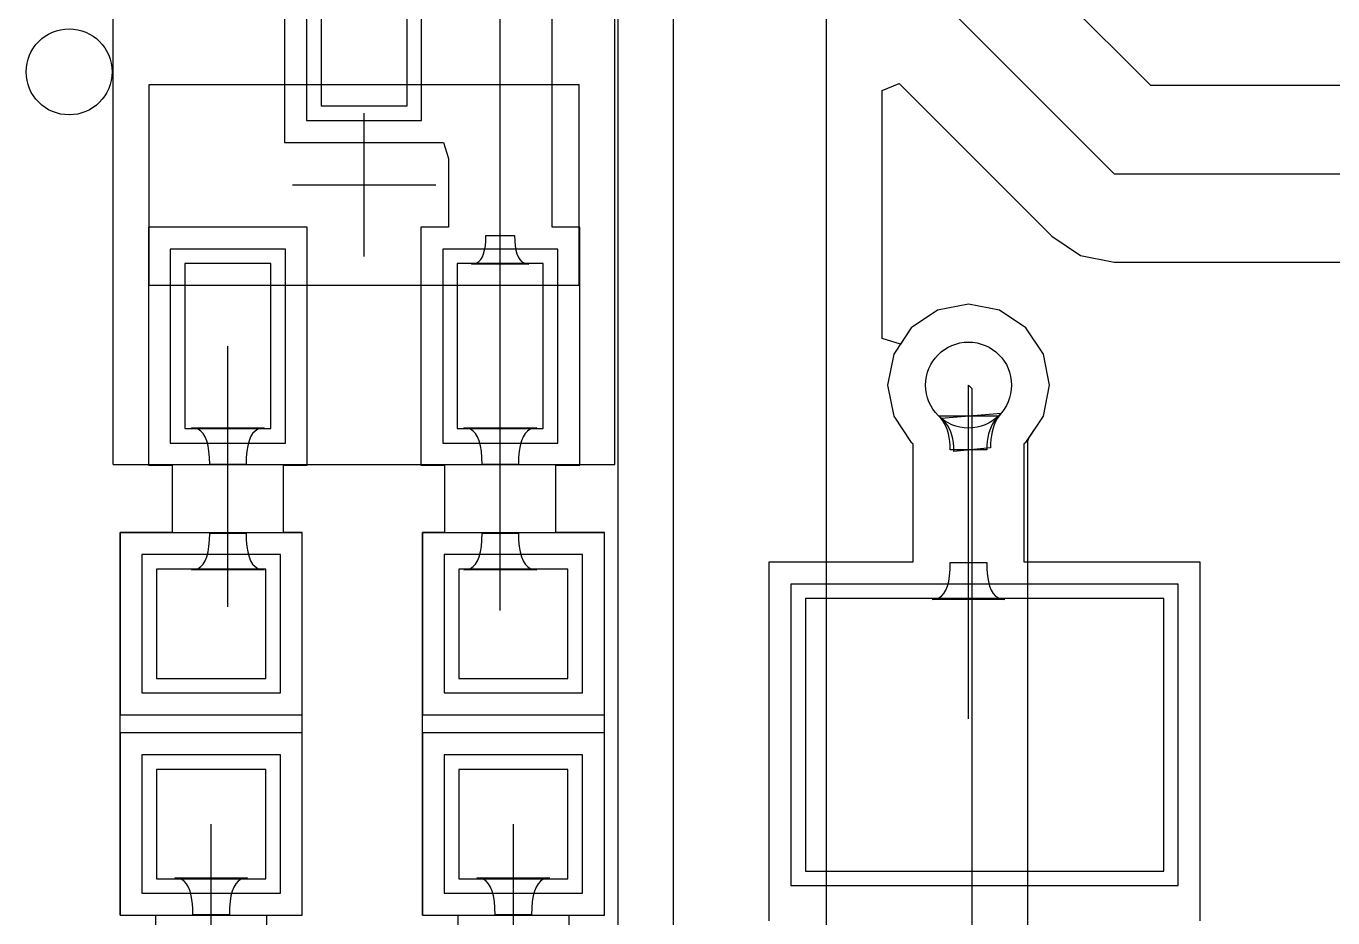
# Model space of a CAD drawing. Header units: millimetres. Extents: x 65.3 to 106.6, y 61.5 to 106.5.
# Drawn here: x 89.97 to 99.09, y 76.7 to 82.92 of the extents above; entities that cross this region are included whole.
import ezdxf

# ---------------------------------------------------------------- set-up
doc = ezdxf.new("R2010")
doc.units = ezdxf.units.MM
for name, color, linetype in [('BottomLayer', 5, 'Continuous'), ('BottomSolder', 6, 'Continuous'), ('Mechanical13', 56, 'Continuous'), ('Mechanical15', 56, 'Continuous'), ('MultiLayer', 9, 'Continuous'), ('TopLayer', 1, 'Continuous'), ('TopOverlay', 2, 'Continuous'), ('TopPaste', 8, 'Continuous'), ('TopSolder', 216, 'Continuous')]:
    doc.layers.add(name, color=color, linetype=linetype)

# ---------------------------------------------------------------- blocks, each defined once
blk = doc.blocks.new('PL3_2')
at = {"layer": 'BottomLayer'}
for centre in [(0, 0), (5, 0)]:
    blk.add_circle(centre, 0.6, dxfattribs=at)
at = {"layer": 'BottomSolder'}
for centre in [(0, 0), (5, 0)]:
    blk.add_circle(centre, 0.7016, dxfattribs=at)
at = {"layer": 'MultiLayer'}
for centre in [(0, 0), (5, 0)]:
    blk.add_circle(centre, 0.6, dxfattribs=at)
at = {"layer": 'TopLayer'}
for p, q in [((-3.9, 1.95), (-3.9, -0.05)), ((-1.9, 1.95), (-3.9, 1.95)), ((-1.9, -0.05), (-1.9, 1.95)), ((6.9, 1.95), (6.9, -0.05)), ((8.9, 1.95), (6.9, 1.95)), ((8.9, -0.05), (8.9, 1.95)), ((-3.9, -0.05), (-1.9, -0.05)), ((6.9, -0.05), (8.9, -0.05)), ((-0.95, -2.55), (-0.95, -5.05)), ((0.95, -2.55), (-0.95, -2.55)), ((0.95, -5.05), (0.95, -2.55)), ((1.55, -2.55), (1.55, -5.05)), ((3.45, -2.55), (1.55, -2.55)), ((3.45, -5.05), (3.45, -2.55)), ((4.05, -2.55), (4.05, -5.05)), ((5.95, -2.55), (4.05, -2.55)), ((5.95, -5.05), (5.95, -2.55)), ((-0.95, -5.05), (0.95, -5.05)), ((1.55, -5.05), (3.45, -5.05)), ((4.05, -5.05), (5.95, -5.05))]:
    blk.add_line(p, q, dxfattribs=at)
for centre in [(0, 0), (5, 0)]:
    blk.add_circle(centre, 0.6, dxfattribs=at)
at = {"layer": 'TopPaste'}
for p, q in [((-3.9, 1.95), (-3.9, -0.05)), ((-1.9, 1.95), (-3.9, 1.95)), ((-1.9, -0.05), (-1.9, 1.95)), ((6.9, 1.95), (6.9, -0.05)), ((8.9, 1.95), (6.9, 1.95)), ((8.9, -0.05), (8.9, 1.95)), ((-3.9, -0.05), (-1.9, -0.05)), ((6.9, -0.05), (8.9, -0.05)), ((-0.95, -2.55), (-0.95, -5.05)), ((0.95, -2.55), (-0.95, -2.55)), ((0.95, -5.05), (0.95, -2.55)), ((1.55, -2.55), (1.55, -5.05)), ((3.45, -2.55), (1.55, -2.55)), ((3.45, -5.05), (3.45, -2.55)), ((4.05, -2.55), (4.05, -5.05)), ((5.95, -2.55), (4.05, -2.55)), ((5.95, -5.05), (5.95, -2.55)), ((-0.95, -5.05), (0.95, -5.05)), ((1.55, -5.05), (3.45, -5.05)), ((4.05, -5.05), (5.95, -5.05))]:
    blk.add_line(p, q, dxfattribs=at)
at = {"layer": 'TopSolder'}
for p, q in [((-4.0016, 2.0516), (-4.0016, -0.1516)), ((-1.7984, 2.0516), (-4.0016, 2.0516)), ((-1.7984, -0.1516), (-1.7984, 2.0516)), ((6.7984, 2.0516), (6.7984, -0.1516)), ((9.0016, 2.0516), (6.7984, 2.0516)), ((9.0016, -0.1516), (9.0016, 2.0516)), ((-4.0016, -0.1516), (-1.7984, -0.1516)), ((6.7984, -0.1516), (9.0016, -0.1516)), ((-1.0516, -2.4484), (-1.0516, -5.1516)), ((1.0516, -2.4484), (-1.0516, -2.4484)), ((1.0516, -5.1516), (1.0516, -2.4484)), ((1.4484, -2.4484), (1.4484, -5.1516)), ((3.5516, -2.4484), (1.4484, -2.4484)), ((3.5516, -5.1516), (3.5516, -2.4484)), ((3.9484, -2.4484), (3.9484, -5.1516)), ((6.0516, -2.4484), (3.9484, -2.4484)), ((6.0516, -5.1516), (6.0516, -2.4484)), ((-1.0516, -5.1516), (1.0516, -5.1516)), ((1.4484, -5.1516), (3.5516, -5.1516)), ((3.9484, -5.1516), (6.0516, -5.1516))]:
    blk.add_line(p, q, dxfattribs=at)
for centre in [(0, 0), (5, 0)]:
    blk.add_circle(centre, 0.7016, dxfattribs=at)
blk = doc.blocks.new('_8050_6')
at = {"layer": 'Mechanical13'}
for p, q in [((-0.6238, 1.4238), (0.7762, 1.4238)), ((-0.6238, 1.4238), (-0.6238, -1.5762)), ((0.7762, 1.4238), (0.7762, -1.5762)), ((-0.6238, -1.5762), (0.7762, -1.5762))]:
    blk.add_line(p, q, dxfattribs=at)
at = {"layer": 'Mechanical15'}
for p, q in [((-1.8738, 1.6738), (2.0262, 1.6738)), ((-1.8738, 1.6738), (-1.8738, -1.8262)), ((2.0262, 1.6738), (2.0262, -1.8262)), ((0.0762, 0.4238), (0.0762, -0.5762)), ((-0.4238, -0.0762), (0.5762, -0.0762)), ((-1.8738, -1.8262), (2.0262, -1.8262))]:
    blk.add_line(p, q, dxfattribs=at)
at = {"layer": 'TopLayer'}
for p, q in [((-0.4738, 1.1738), (-1.6238, 1.1738)), ((-1.6238, 1.1738), (-1.6238, 0.5738)), ((-0.4738, 0.5738), (-0.4738, 1.1738)), ((-1.6238, 0.5738), (-0.4738, 0.5738)), ((1.7762, 0.2238), (0.6262, 0.2238)), ((0.6262, 0.2238), (0.6262, -0.3762)), ((1.7762, -0.3762), (1.7762, 0.2238)), ((0.6262, -0.3762), (1.7762, -0.3762)), ((-0.4738, -0.7262), (-1.6238, -0.7262)), ((-1.6238, -0.7262), (-1.6238, -1.3262)), ((-0.4738, -1.3262), (-0.4738, -0.7262)), ((-1.6238, -1.3262), (-0.4738, -1.3262))]:
    blk.add_line(p, q, dxfattribs=at)
at = {"layer": 'TopOverlay'}
for p, q in [((-0.1238, 1.4238), (0.7762, 1.4238)), ((0.7762, 1.4238), (0.7762, 0.6238)), ((0.7762, -0.7762), (0.7762, -1.5762)), ((-0.1238, -1.5762), (0.7762, -1.5762))]:
    blk.add_line(p, q, dxfattribs=at)
blk.add_circle((1.4262, 0.7738), 0.125, dxfattribs=at)
at = {"layer": 'TopPaste'}
for p, q in [((-0.4738, 1.1738), (-1.6238, 1.1738)), ((-1.6238, 1.1738), (-1.6238, 0.5738)), ((-0.4738, 0.5738), (-0.4738, 1.1738)), ((-1.6238, 0.5738), (-0.4738, 0.5738)), ((1.7762, 0.2238), (0.6262, 0.2238)), ((0.6262, 0.2238), (0.6262, -0.3762)), ((1.7762, -0.3762), (1.7762, 0.2238)), ((0.6262, -0.3762), (1.7762, -0.3762)), ((-0.4738, -0.7262), (-1.6238, -0.7262)), ((-1.6238, -0.7262), (-1.6238, -1.3262)), ((-0.4738, -1.3262), (-0.4738, -0.7262)), ((-1.6238, -1.3262), (-0.4738, -1.3262))]:
    blk.add_line(p, q, dxfattribs=at)
at = {"layer": 'TopSolder'}
for p, q in [((-0.3722, 1.2754), (-1.7254, 1.2754)), ((-1.7254, 1.2754), (-1.7254, 0.4722)), ((-0.3722, 0.4722), (-0.3722, 1.2754)), ((-1.7254, 0.4722), (-0.3722, 0.4722)), ((1.8778, 0.3254), (0.5246, 0.3254)), ((0.5246, 0.3254), (0.5246, -0.4778)), ((1.8778, -0.4778), (1.8778, 0.3254)), ((0.5246, -0.4778), (1.8778, -0.4778)), ((-0.3722, -0.6246), (-1.7254, -0.6246)), ((-1.7254, -0.6246), (-1.7254, -1.4278)), ((-0.3722, -1.4278), (-0.3722, -0.6246)), ((-1.7254, -1.4278), (-0.3722, -1.4278))]:
    blk.add_line(p, q, dxfattribs=at)
blk = doc.blocks.new('R0603_15')
at = {"layer": 'TopLayer'}
for p, q in [((-1.0795, 0.381), (-1.0795, -0.381)), ((-0.3175, 0.381), (-1.0795, 0.381)), ((-0.3175, -0.381), (-0.3175, 0.381)), ((0.3175, 0.381), (0.3175, -0.381)), ((1.0795, 0.381), (0.3175, 0.381)), ((1.0795, -0.381), (1.0795, 0.381)), ((-1.0795, -0.381), (-0.3175, -0.381)), ((0.3175, -0.381), (1.0795, -0.381))]:
    blk.add_line(p, q, dxfattribs=at)
at = {"layer": 'TopOverlay'}
for p, q in [((-1.3335, -0.635), (-1.3335, 0.635)), ((1.3335, 0.635), (-1.3335, 0.635)), ((1.3335, -0.635), (1.3335, 0.635)), ((1.3335, -0.635), (-1.3335, -0.635))]:
    blk.add_line(p, q, dxfattribs=at)
at = {"layer": 'TopPaste'}
for p, q in [((-1.0795, 0.381), (-1.0795, -0.381)), ((-0.3175, 0.381), (-1.0795, 0.381)), ((-0.3175, -0.381), (-0.3175, 0.381)), ((0.3175, 0.381), (0.3175, -0.381)), ((1.0795, 0.381), (0.3175, 0.381)), ((1.0795, -0.381), (1.0795, 0.381)), ((-1.0795, -0.381), (-0.3175, -0.381)), ((0.3175, -0.381), (1.0795, -0.381))]:
    blk.add_line(p, q, dxfattribs=at)
at = {"layer": 'TopSolder'}
for p, q in [((-1.1811, 0.4826), (-1.1811, -0.4826)), ((-0.2159, 0.4826), (-1.1811, 0.4826)), ((-0.2159, -0.4826), (-0.2159, 0.4826)), ((0.2159, 0.4826), (0.2159, -0.4826)), ((1.1811, 0.4826), (0.2159, 0.4826)), ((1.1811, -0.4826), (1.1811, 0.4826)), ((-1.1811, -0.4826), (-0.2159, -0.4826)), ((0.2159, -0.4826), (1.1811, -0.4826))]:
    blk.add_line(p, q, dxfattribs=at)
blk = doc.blocks.new('R0603_16')
at = {"layer": 'TopLayer'}
for p, q in [((-1.0795, 0.381), (-1.0795, -0.381)), ((-0.3175, 0.381), (-1.0795, 0.381)), ((-0.3175, -0.381), (-0.3175, 0.381)), ((0.3175, 0.381), (0.3175, -0.381)), ((1.0795, 0.381), (0.3175, 0.381)), ((1.0795, -0.381), (1.0795, 0.381)), ((-1.0795, -0.381), (-0.3175, -0.381)), ((0.3175, -0.381), (1.0795, -0.381))]:
    blk.add_line(p, q, dxfattribs=at)
at = {"layer": 'TopOverlay'}
for p, q in [((-1.3335, 0.635), (-1.3335, -0.635)), ((-1.3335, 0.635), (1.3335, 0.635)), ((1.3335, 0.635), (1.3335, -0.635)), ((-1.3335, -0.635), (1.3335, -0.635))]:
    blk.add_line(p, q, dxfattribs=at)
at = {"layer": 'TopPaste'}
for p, q in [((-1.0795, 0.381), (-1.0795, -0.381)), ((-0.3175, 0.381), (-1.0795, 0.381)), ((-0.3175, -0.381), (-0.3175, 0.381)), ((0.3175, 0.381), (0.3175, -0.381)), ((1.0795, 0.381), (0.3175, 0.381)), ((1.0795, -0.381), (1.0795, 0.381)), ((-1.0795, -0.381), (-0.3175, -0.381)), ((0.3175, -0.381), (1.0795, -0.381))]:
    blk.add_line(p, q, dxfattribs=at)
at = {"layer": 'TopSolder'}
for p, q in [((-1.1811, 0.4826), (-1.1811, -0.4826)), ((-0.2159, 0.4826), (-1.1811, 0.4826)), ((-0.2159, -0.4826), (-0.2159, 0.4826)), ((0.2159, 0.4826), (0.2159, -0.4826)), ((1.1811, 0.4826), (0.2159, 0.4826)), ((1.1811, -0.4826), (1.1811, 0.4826)), ((-1.1811, -0.4826), (-0.2159, -0.4826)), ((0.2159, -0.4826), (1.1811, -0.4826))]:
    blk.add_line(p, q, dxfattribs=at)

msp = doc.modelspace()

# ---------------------------------------------------------------- linework, layer by layer
at = {"layer": 'BottomLayer'}
for p, q in [((97.8165, 82.5054), (96.9016, 83.4203)), ((94.488, 74.2442), (94.488, 83.185)), ((95.5548, 73.8378), (95.5548, 83.1342)), ((96.2858, 83.1652), (97.5614, 81.8896)), ((94.0995, 83.0241), (94.0995, 74.6614)), ((95.9433, 82.4709), (96.0606, 82.5195)), ((96.0606, 82.5195), (97.1259, 81.4541)), ((99.695, 82.5054), (97.8165, 82.5054)), ((95.9433, 80.741), (95.9433, 82.4709)), ((97.5614, 81.8896), (99.695, 81.8896)), ((97.1259, 81.4541), (97.3257, 81.3206)), ((97.3257, 81.3206), (97.5614, 81.2738)), ((97.5614, 81.2738), (99.4399, 81.2738)), ((96.5454, 80.9813), (96.3292, 80.9383)), ((96.7616, 80.9383), (96.5454, 80.9813)), ((96.3292, 80.9383), (96.146, 80.8158)), ((96.9448, 80.8158), (96.7616, 80.9383)), ((96.146, 80.8158), (96.0703, 80.7025)), ((97.0673, 80.6326), (96.9448, 80.8158)), ((96.0703, 80.7025), (95.9433, 80.741)), ((97.1103, 80.4164), (97.0673, 80.6326)), ((96.5454, 80.4164), (96.5708, 80.391)), ((97.0673, 80.2002), (97.1103, 80.4164)), ((96.5708, 73.9394), (96.5708, 80.391)), ((96.3543, 80.1851), (96.7728, 80.2207)), ((96.7728, 80.2207), (96.7585, 80.2026)), ((96.3713, 80.1695), (96.3543, 80.1851)), ((96.3865, 80.1522), (96.3713, 80.1695)), ((96.3999, 80.1333), (96.3865, 80.1522)), ((96.4116, 80.1127), (96.3999, 80.1333)), ((96.7248, 80.1401), (96.7165, 80.1165)), ((96.7345, 80.1623), (96.7248, 80.1401)), ((96.7458, 80.1831), (96.7345, 80.1623)), ((96.7585, 80.2026), (96.7458, 80.1831)), ((96.9839, 80.0755), (97.0673, 80.2002)), ((96.4214, 80.0904), (96.4116, 80.1127)), ((96.4295, 80.0665), (96.4214, 80.0904)), ((96.4357, 80.0409), (96.4295, 80.0665)), ((96.4402, 80.0136), (96.4357, 80.0409)), ((96.7008, 80.0375), (96.6985, 80.0084)), ((96.7045, 80.0652), (96.7008, 80.0375)), ((96.7098, 80.0915), (96.7045, 80.0652)), ((96.7165, 80.1165), (96.7098, 80.0915)), ((96.9601, 80.0224), (96.9621, 80.0324)), ((96.9621, 80.0324), (96.9641, 80.0398)), ((96.9641, 80.0398), (96.966, 80.0451)), ((96.966, 80.0451), (96.9675, 80.0486)), ((96.9675, 80.0486), (96.9685, 80.0505)), ((96.9685, 80.0505), (96.9691, 80.0513)), ((96.9691, 80.0513), (96.9763, 80.0606)), ((96.9763, 80.0606), (96.9839, 80.0755)), ((96.4429, 79.9847), (96.4402, 80.0136)), ((96.4438, 79.9541), (96.4429, 79.9847)), ((96.6978, 79.978), (96.4438, 79.9541)), ((96.6985, 80.0084), (96.6978, 79.978)), ((96.9593, 80.0163), (96.9601, 80.0224)), ((96.9593, 73.9394), (96.9593, 80.0163))]:
    msp.add_line(p, q, dxfattribs=at)
for centre in [(90.2716, 82.6008), (96.5454, 80.4164)]:
    msp.add_circle(centre, 0.3, dxfattribs=at)
at = {"layer": 'MultiLayer'}
for centre in [(90.2716, 82.6008), (96.5454, 80.4164)]:
    msp.add_circle(centre, 0.3, dxfattribs=at)
at = {"layer": 'TopLayer'}
for p, q in [((93.279, 80.6884), (93.279, 84.1654)), ((93.6399, 81.5174), (93.6399, 84.1654)), ((91.775, 83.4811), (91.775, 82.1094)), ((91.775, 82.1094), (92.883, 82.1094)), ((92.883, 82.1094), (92.9181, 81.9969)), ((92.9181, 81.9969), (92.9181, 81.5174)), ((91.933, 81.5174), (90.825, 81.5174)), ((90.825, 81.5174), (90.825, 79.8594)), ((91.933, 79.8594), (91.933, 81.5174)), ((92.9181, 81.5174), (92.725, 81.5174)), ((92.725, 81.5174), (92.725, 79.8594)), ((93.833, 81.5174), (93.6399, 81.5174)), ((93.833, 79.8594), (93.833, 81.5174)), ((93.175, 81.3884), (93.178, 81.4224)), ((93.178, 81.4224), (93.179, 81.4604)), ((93.179, 81.4604), (93.379, 81.4604)), ((93.379, 81.4604), (93.38, 81.4224)), ((93.38, 81.4224), (93.383, 81.3884)), ((93.143, 81.2924), (93.154, 81.3104)), ((93.154, 81.3104), (93.163, 81.3324)), ((93.163, 81.3324), (93.17, 81.3584)), ((93.17, 81.3584), (93.175, 81.3884)), ((93.383, 81.3884), (93.388, 81.3584)), ((93.388, 81.3584), (93.395, 81.3324)), ((93.395, 81.3324), (93.404, 81.3104)), ((93.404, 81.3104), (93.415, 81.2924)), ((93.079, 81.2604), (93.098, 81.2624)), ((93.479, 81.2604), (93.079, 81.2604)), ((93.098, 81.2624), (93.115, 81.2684)), ((93.115, 81.2684), (93.13, 81.2784)), ((93.13, 81.2784), (93.143, 81.2924)), ((93.415, 81.2924), (93.428, 81.2784)), ((93.428, 81.2784), (93.443, 81.2684)), ((93.443, 81.2684), (93.46, 81.2624)), ((93.46, 81.2624), (93.479, 81.2604)), ((96.5454, 80.9813), (96.3292, 80.9383)), ((96.7616, 80.9383), (96.5454, 80.9813)), ((96.3292, 80.9383), (96.146, 80.8158)), ((96.9448, 80.8158), (96.7616, 80.9383)), ((96.146, 80.8158), (96.0235, 80.6326)), ((97.0673, 80.6326), (96.9448, 80.8158)), ((91.379, 78.8695), (91.379, 80.6884)), ((93.279, 78.8441), (93.279, 80.6884)), ((96.0235, 80.6326), (95.9805, 80.4164)), ((97.1103, 80.4164), (97.0673, 80.6326)), ((95.9805, 80.4164), (96.0235, 80.2002)), ((96.5454, 78.0896), (96.5454, 80.4164)), ((97.0673, 80.2002), (97.1103, 80.4164)), ((96.0235, 80.2002), (96.146, 80.017)), ((96.3512, 80.1851), (96.3354, 80.2022)), ((96.3354, 80.2022), (96.7554, 80.2022)), ((96.3653, 80.1666), (96.3512, 80.1851)), ((96.3777, 80.1466), (96.3653, 80.1666)), ((96.3885, 80.1251), (96.3777, 80.1466)), ((96.3977, 80.1021), (96.3885, 80.1251)), ((96.7023, 80.1251), (96.6931, 80.1021)), ((96.7131, 80.1466), (96.7023, 80.1251)), ((96.7255, 80.1666), (96.7131, 80.1466)), ((96.7396, 80.1851), (96.7255, 80.1666)), ((96.7554, 80.2022), (96.7396, 80.1851)), ((96.9448, 80.017), (97.0673, 80.2002)), ((91.1491, 80.1169), (91.125, 80.1195)), ((91.125, 80.1195), (91.633, 80.1195)), ((91.1707, 80.1092), (91.1491, 80.1169)), ((91.1898, 80.0964), (91.1707, 80.1092)), ((91.2063, 80.0784), (91.1898, 80.0964)), ((91.2203, 80.0552), (91.2063, 80.0784)), ((91.2317, 80.027), (91.2203, 80.0552)), ((91.5378, 80.0552), (91.5263, 80.027)), ((91.5517, 80.0784), (91.5378, 80.0552)), ((91.5682, 80.0964), (91.5517, 80.0784)), ((91.5873, 80.1092), (91.5682, 80.0964)), ((91.6089, 80.1169), (91.5873, 80.1092)), ((91.633, 80.1195), (91.6089, 80.1169)), ((93.0491, 80.1169), (93.025, 80.1195)), ((93.025, 80.1195), (93.533, 80.1195)), ((93.0707, 80.1092), (93.0491, 80.1169)), ((93.0898, 80.0964), (93.0707, 80.1092)), ((93.1063, 80.0784), (93.0898, 80.0964)), ((93.1203, 80.0552), (93.1063, 80.0784)), ((93.1317, 80.027), (93.1203, 80.0552)), ((93.4378, 80.0552), (93.4263, 80.027)), ((93.4517, 80.0784), (93.4378, 80.0552)), ((93.4682, 80.0964), (93.4517, 80.0784)), ((93.4873, 80.1092), (93.4682, 80.0964)), ((93.5089, 80.1169), (93.4873, 80.1092)), ((93.533, 80.1195), (93.5089, 80.1169)), ((96.4051, 80.0776), (96.3977, 80.1021)), ((96.4109, 80.0516), (96.4051, 80.0776)), ((96.4151, 80.0241), (96.4109, 80.0516)), ((96.6799, 80.0516), (96.6757, 80.0241)), ((96.6857, 80.0776), (96.6799, 80.0516)), ((96.6931, 80.1021), (96.6857, 80.0776)), ((91.2406, 79.9935), (91.2317, 80.027)), ((91.2469, 79.955), (91.2406, 79.9935)), ((91.2507, 79.9113), (91.2469, 79.955)), ((91.5111, 79.955), (91.5073, 79.9113)), ((91.5174, 79.9935), (91.5111, 79.955)), ((91.5263, 80.027), (91.5174, 79.9935)), ((93.1406, 79.9935), (93.1317, 80.027)), ((93.1469, 79.955), (93.1406, 79.9935)), ((93.1507, 79.9113), (93.1469, 79.955)), ((93.4111, 79.955), (93.4073, 79.9113)), ((93.4174, 79.9935), (93.4111, 79.955)), ((93.4263, 80.027), (93.4174, 79.9935)), ((96.146, 80.017), (96.1546, 80.0112)), ((96.1546, 80.0112), (96.1562, 80.004)), ((96.1562, 80.004), (96.1569, 79.9992)), ((96.1569, 79.9992), (96.1569, 79.182)), ((96.4176, 79.9951), (96.4151, 80.0241)), ((96.4184, 79.9646), (96.4176, 79.9951)), ((96.6724, 79.9646), (96.4184, 79.9646)), ((96.6732, 79.9951), (96.6724, 79.9646)), ((96.6757, 80.0241), (96.6732, 79.9951)), ((96.9339, 79.9992), (96.9346, 80.004)), ((96.9339, 79.182), (96.9339, 79.9992)), ((96.9346, 80.004), (96.9362, 80.0112)), ((96.9362, 80.0112), (96.9448, 80.017)), ((90.825, 79.8594), (90.9905, 79.8594)), ((90.9905, 79.8594), (90.9905, 79.3877)), ((91.252, 79.8624), (91.2507, 79.9113)), ((91.506, 79.8624), (91.252, 79.8624)), ((91.5073, 79.9113), (91.506, 79.8624)), ((91.7675, 79.3877), (91.7675, 79.8594)), ((91.7675, 79.8594), (91.933, 79.8594)), ((92.725, 79.8594), (92.8905, 79.8594)), ((92.8905, 79.8594), (92.8905, 79.3877)), ((93.152, 79.8624), (93.1507, 79.9113)), ((93.406, 79.8624), (93.152, 79.8624)), ((93.4073, 79.9113), (93.406, 79.8624)), ((93.6675, 79.3877), (93.6675, 79.8594)), ((93.6675, 79.8594), (93.833, 79.8594)), ((90.9905, 79.3877), (90.6272, 79.3877)), ((90.6272, 79.3877), (90.6272, 78.1177)), ((91.2469, 79.2921), (91.2507, 79.3358)), ((91.2507, 79.3358), (91.252, 79.3846)), ((91.252, 79.3846), (91.506, 79.3846)), ((91.506, 79.3846), (91.5073, 79.3358)), ((91.5073, 79.3358), (91.5111, 79.2921)), ((91.8972, 79.3877), (91.7675, 79.3877)), ((91.8972, 78.1177), (91.8972, 79.3877)), ((92.8905, 79.3877), (92.7354, 79.3877)), ((92.7354, 79.3877), (92.7354, 78.1177)), ((93.1469, 79.2921), (93.1507, 79.3358)), ((93.1507, 79.3358), (93.152, 79.3846)), ((93.152, 79.3846), (93.406, 79.3846)), ((93.406, 79.3846), (93.4073, 79.3358)), ((93.4073, 79.3358), (93.4111, 79.2921)), ((94.0054, 79.3877), (93.6675, 79.3877)), ((94.0054, 78.1177), (94.0054, 79.3877)), ((91.2203, 79.1919), (91.2317, 79.2201)), ((91.2317, 79.2201), (91.2406, 79.2536)), ((91.2406, 79.2536), (91.2469, 79.2921)), ((91.5111, 79.2921), (91.5174, 79.2536)), ((91.5174, 79.2536), (91.5263, 79.2201)), ((91.5263, 79.2201), (91.5378, 79.1919)), ((93.1203, 79.1919), (93.1317, 79.2201)), ((93.1317, 79.2201), (93.1406, 79.2536)), ((93.1406, 79.2536), (93.1469, 79.2921)), ((93.4111, 79.2921), (93.4174, 79.2536)), ((93.4174, 79.2536), (93.4263, 79.2201)), ((93.4263, 79.2201), (93.4378, 79.1919)), ((91.125, 79.1276), (91.1491, 79.1302)), ((91.633, 79.1276), (91.125, 79.1276)), ((91.1491, 79.1302), (91.1707, 79.1379)), ((91.1707, 79.1379), (91.1898, 79.1507)), ((91.1898, 79.1507), (91.2063, 79.1687)), ((91.2063, 79.1687), (91.2203, 79.1919)), ((91.5378, 79.1919), (91.5517, 79.1687)), ((91.5517, 79.1687), (91.5682, 79.1507)), ((91.5682, 79.1507), (91.5873, 79.1379)), ((91.5873, 79.1379), (91.6089, 79.1302)), ((91.6089, 79.1302), (91.633, 79.1276)), ((93.025, 79.1276), (93.0491, 79.1302)), ((93.533, 79.1276), (93.025, 79.1276)), ((93.0491, 79.1302), (93.0707, 79.1379)), ((93.0707, 79.1379), (93.0898, 79.1507)), ((93.0898, 79.1507), (93.1063, 79.1687)), ((93.1063, 79.1687), (93.1203, 79.1919)), ((93.4378, 79.1919), (93.4517, 79.1687)), ((93.4517, 79.1687), (93.4682, 79.1507)), ((93.4682, 79.1507), (93.4873, 79.1379)), ((93.4873, 79.1379), (93.5089, 79.1302)), ((93.5089, 79.1302), (93.533, 79.1276)), ((96.1569, 79.182), (95.153, 79.182)), ((95.153, 79.182), (95.153, 76.809)), ((96.4133, 79.0864), (96.4171, 79.1301)), ((96.4171, 79.1301), (96.4184, 79.1789)), ((96.4184, 79.1789), (96.6724, 79.1789)), ((96.6724, 79.1789), (96.6737, 79.1301)), ((96.6737, 79.1301), (96.6775, 79.0864)), ((98.161, 79.182), (96.9339, 79.182)), ((98.161, 76.809), (98.161, 79.182)), ((96.3981, 79.0144), (96.407, 79.0479)), ((96.407, 79.0479), (96.4133, 79.0864)), ((96.6775, 79.0864), (96.6838, 79.0479)), ((96.6838, 79.0479), (96.6927, 79.0144)), ((96.3371, 78.9322), (96.3562, 78.945)), ((96.3562, 78.945), (96.3727, 78.963)), ((96.3727, 78.963), (96.3866, 78.9862)), ((96.3866, 78.9862), (96.3981, 79.0144)), ((96.6927, 79.0144), (96.7041, 78.9862)), ((96.7041, 78.9862), (96.7181, 78.963)), ((96.7181, 78.963), (96.7346, 78.945)), ((96.7346, 78.945), (96.7537, 78.9322)), ((96.2914, 78.9219), (96.3155, 78.9245)), ((96.7994, 78.9219), (96.2914, 78.9219)), ((96.3155, 78.9245), (96.3371, 78.9322)), ((96.7537, 78.9322), (96.7753, 78.9245)), ((96.7753, 78.9245), (96.7994, 78.9219)), ((90.6272, 78.1177), (91.8972, 78.1177)), ((92.7354, 78.1177), (94.0054, 78.1177)), ((91.8972, 77.9907), (90.6272, 77.9907)), ((90.6272, 77.9907), (90.6272, 76.7207)), ((91.8972, 76.7207), (91.8972, 77.9907)), ((94.0054, 77.9907), (92.7354, 77.9907)), ((92.7354, 77.9907), (92.7354, 76.7207)), ((94.0054, 76.7207), (94.0054, 77.9907)), ((91.2622, 75.5114), (91.2622, 77.3557)), ((93.3704, 75.486), (93.3704, 77.3557)), ((91.0323, 76.9782), (91.0082, 76.9808)), ((91.0082, 76.9808), (91.5162, 76.9808)), ((91.0539, 76.9705), (91.0323, 76.9782)), ((91.073, 76.9577), (91.0539, 76.9705)), ((91.0895, 76.9397), (91.073, 76.9577)), ((91.1034, 76.9165), (91.0895, 76.9397)), ((91.4349, 76.9397), (91.4209, 76.9165)), ((91.4514, 76.9577), (91.4349, 76.9397)), ((91.4705, 76.9705), (91.4514, 76.9577)), ((91.4921, 76.9782), (91.4705, 76.9705)), ((91.5162, 76.9808), (91.4921, 76.9782)), ((93.1405, 76.9782), (93.1164, 76.9808)), ((93.1164, 76.9808), (93.6244, 76.9808)), ((93.1621, 76.9705), (93.1405, 76.9782)), ((93.1812, 76.9577), (93.1621, 76.9705)), ((93.1977, 76.9397), (93.1812, 76.9577)), ((93.2116, 76.9165), (93.1977, 76.9397)), ((93.5431, 76.9397), (93.5292, 76.9165)), ((93.5596, 76.9577), (93.5431, 76.9397)), ((93.5787, 76.9705), (93.5596, 76.9577)), ((93.6003, 76.9782), (93.5787, 76.9705)), ((93.6244, 76.9808), (93.6003, 76.9782)), ((91.1149, 76.8883), (91.1034, 76.9165)), ((91.1238, 76.8548), (91.1149, 76.8883)), ((91.1301, 76.8163), (91.1238, 76.8548)), ((91.4006, 76.8548), (91.3943, 76.8163)), ((91.4095, 76.8883), (91.4006, 76.8548)), ((91.4209, 76.9165), (91.4095, 76.8883)), ((93.2231, 76.8883), (93.2116, 76.9165)), ((93.232, 76.8548), (93.2231, 76.8883)), ((93.2383, 76.8163), (93.232, 76.8548)), ((93.5088, 76.8548), (93.5025, 76.8163)), ((93.5177, 76.8883), (93.5088, 76.8548)), ((93.5292, 76.9165), (93.5177, 76.8883)), ((91.1339, 76.7726), (91.1301, 76.8163)), ((91.1352, 76.7238), (91.1339, 76.7726)), ((91.3905, 76.7726), (91.3892, 76.7238)), ((91.3943, 76.8163), (91.3905, 76.7726)), ((93.2421, 76.7726), (93.2383, 76.8163)), ((93.2434, 76.7238), (93.2421, 76.7726)), ((93.4987, 76.7726), (93.4974, 76.7238)), ((93.5025, 76.8163), (93.4987, 76.7726)), ((95.153, 76.809), (95.153, 76.774)), ((95.153, 76.774), (95.153, 76.682)), ((98.161, 76.774), (98.161, 76.809)), ((98.161, 76.682), (98.161, 76.774)), ((90.6272, 76.7207), (90.8737, 76.7207)), ((90.8737, 76.7207), (90.8737, 76.2236)), ((91.3892, 76.7238), (91.1352, 76.7238)), ((91.6507, 76.2236), (91.6507, 76.7207)), ((91.6507, 76.7207), (91.8972, 76.7207)), ((92.7354, 76.7207), (92.9819, 76.7207)), ((92.9819, 76.7207), (92.9819, 76.2236)), ((93.4974, 76.7238), (93.2434, 76.7238)), ((93.7589, 76.2236), (93.7589, 76.7207)), ((93.7589, 76.7207), (94.0054, 76.7207))]:
    msp.add_line(p, q, dxfattribs=at)
for centre in [(90.2716, 82.6008), (96.5454, 80.4164)]:
    msp.add_circle(centre, 0.3, dxfattribs=at)

# ---------------------------------------------------------------- block references
for name, p, rotation in [('_8050_6', (92.2528, 81.7372), 90), ('PL3_2', (100.457, 77.978), 270), ('R0603_15', (91.2622, 78.0542), 270), ('R0603_16', (93.3704, 78.0542), 90)]:
    msp.add_blockref(name, p, dxfattribs=dict(rotation=rotation))

doc.saveas('drawing.dxf')
